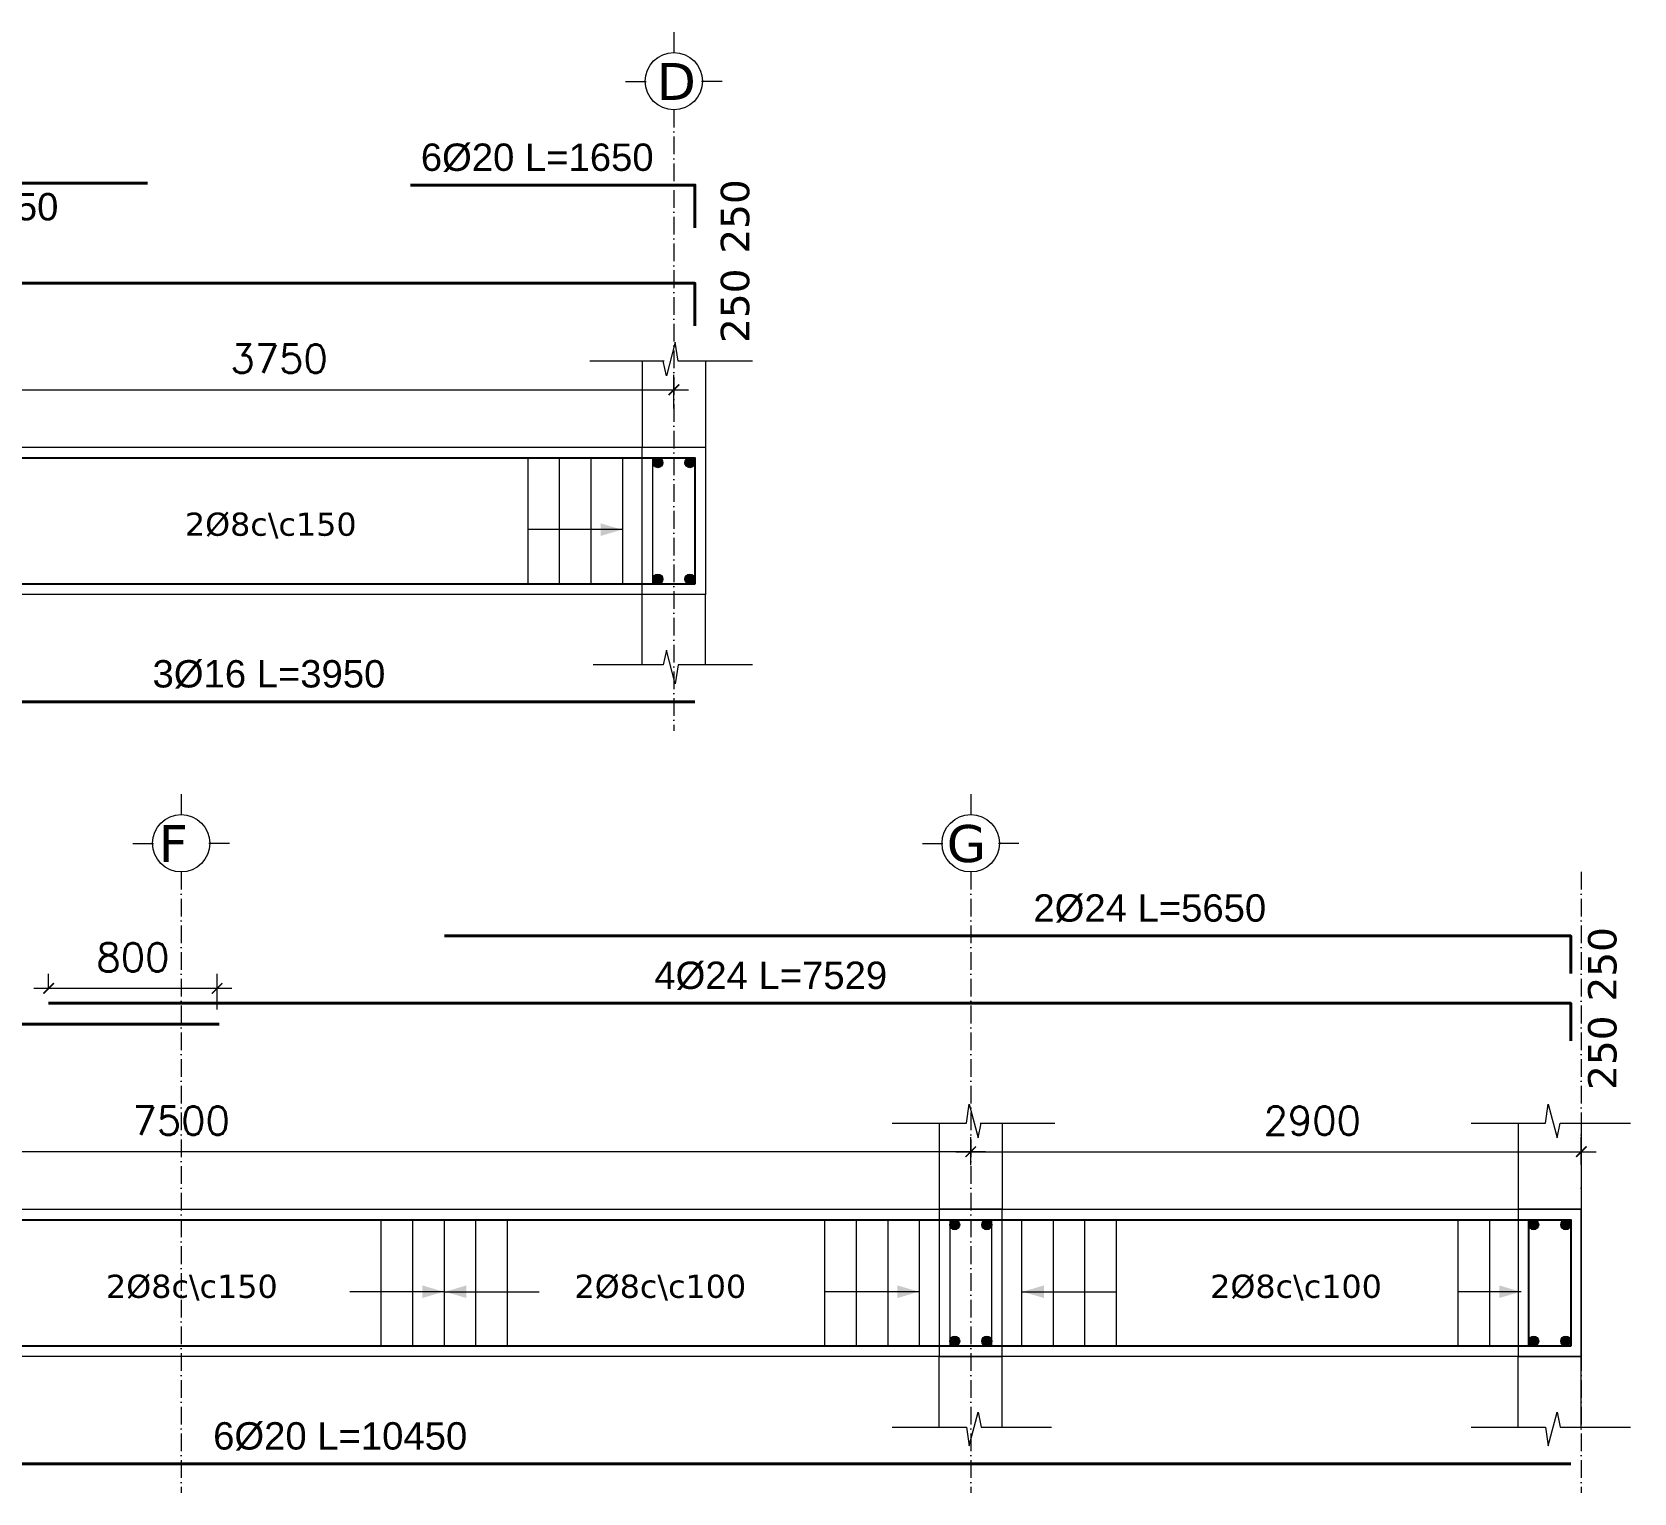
# Model space of a CAD drawing. Header units: inches. Extents: x -17020 to 43805, y -10194 to 123061.
# Drawn here: x 17978 to 18739, y 112814 to 113508 of the extents above; entities that cross this region are included whole.
import ezdxf

# ---------------------------------------------------------------- set-up
doc = ezdxf.new("R2010")
doc.units = ezdxf.units.IN
doc.header["$LTSCALE"] = 0.7
doc.header["$MEASUREMENT"] = 0
doc.linetypes.add('ACAD_ISO10W100', pattern=[18, 12, -3, 0, -3])
doc.layers.get('0').update_dxf_attribs({"lineweight": 13})
doc.layers.get('Defpoints').update_dxf_attribs({"lineweight": 5})
for name, color, linetype, lineweight in [('axis', 254, 'ACAD_ISO10W100', 9), ('BEAM FRAME', 5, 'Continuous', 18), ('COLUMN', 4, 'Continuous', 20), ('elevline', 30, 'Continuous', 20), ('FRAME 070', 5, 'Continuous', 60), ('hatch', 9, 'Continuous', 9), ('renforcment', 141, 'Continuous', 40), ('tex', 3, 'Continuous', 25), ('TEXT', 3, 'Continuous', 25), ('top rein. extension', 50, 'Continuous', 20), ('top renforcment', 7, 'Continuous', 40)]:
    doc.layers.add(name, color=color, linetype=linetype, lineweight=lineweight)
doc.styles.add('100', font='romans.shx', dxfattribs={"height": 13.5})
doc.styles.add('romanc', font='verdana.ttf', dxfattribs={"height": 250})
doc.styles.get("Standard").update_dxf_attribs({"font": 'arial.ttf', "height": 13})
doc.dimstyles.new('100', dxfattribs={"dimtxt": 13.5, "dimasz": 5, "dimexe": 7, "dimexo": 7, "dimgap": 8, "dimtad": 1, "dimdec": 0, "dimlfac": 10, "dimzin": 4, "dimdsep": 46, "dimtxsty": '100', "dimblk": 'ARCHTICK', "dimcen": 0.09, "dimdle": 7, "dimclrd": 1, "dimclre": 8, "dimclrt": 2, "dimadec": 0, "dimazin": 1, "dimtfac": 1, "dimtdec": 0, "dimtix": 1, "dimtofl": 0, "dimtmove": 0, "dimatfit": 3, "dimldrblk": 'ARCHTICK', "dimfxl": 0.18, "dimtolj": 1, "dimtzin": 0, "dimlwd": -1, "dimlwe": -1, "dimarcsym": 0})
doc.dimstyles.get("Standard").update_dxf_attribs({"dimtxt": 13, "dimasz": 5, "dimexe": 0.18, "dimexo": 0.0625, "dimgap": 6, "dimtad": 1, "dimdec": 0, "dimlfac": 10, "dimzin": 0, "dimdsep": 46, "dimtxsty": 'Standard', "dimblk": 'ARCHTICK', "dimcen": 0.09, "dimse1": 1, "dimse2": 1, "dimclrd": 1, "dimclre": 7, "dimclrt": 3, "dimadec": 0, "dimazin": 0, "dimtfac": 1, "dimtdec": 0, "dimtix": 1, "dimtofl": 0, "dimtmove": 0, "dimatfit": 3, "dimldrblk": 'ARCHTICK', "dimfxl": 1, "dimtolj": 1, "dimtzin": 0, "dimarcsym": 0})

# ---------------------------------------------------------------- blocks, each defined once
blk = doc.blocks.new('*D616')
at = {"layer": 'Defpoints', "color": 0, "transparency": 16777216}
for p in [(17222.79, 113389.04, -167.76), (18322.76, 113389.04, -0.48), (18322.76, 113389.04)]:
    blk.add_point(p, dxfattribs=at)
at = {"layer": 'TEXT', "color": 3, "transparency": 16777216, "insert": (17774.1, 113402.04), "char_height": 13, "attachment_point": 5}
blk.add_mtext('\\A1;3%%C20 L=11000', dxfattribs=at)
blk = doc.blocks.new('_ArchTick')
at = {"color": 0, "linetype": 'ByBlock', "lineweight": 0, "const_width": 0.15}
blk.add_lwpolyline([(-0.5, -0.5), (0.5, 0.5)], dxfattribs=at)
blk = doc.blocks.new('*D619')
at = {"color": 8, "transparency": 16777216}
for p, q in [((17907.76, 113331.87), (17907.76, 113345.46)), ((18282.76, 113329.55), (18282.76, 113345.46))]:
    blk.add_line(p, q, dxfattribs=at)
at = {"color": 1, "transparency": 16777216}
blk.add_line((17900.76, 113338.46), (18289.76, 113338.46), dxfattribs=at)
at = {"layer": 'Defpoints', "color": 0, "transparency": 16777216}
for p in [(18282.76, 113338.46), (17907.76, 113324.87), (18282.76, 113322.55)]:
    blk.add_point(p, dxfattribs=at)
at = {"color": 1, "transparency": 16777216, "xscale": 5, "yscale": 5, "zscale": 5, "rotation": 180}
blk.add_blockref('_ArchTick', (17907.76, 113338.46), dxfattribs=at)
at = {"color": 1, "transparency": 16777216, "xscale": 5, "yscale": 5, "zscale": 5}
blk.add_blockref('_ArchTick', (18282.76, 113338.46), dxfattribs=at)
at = {"color": 2, "transparency": 16777216, "insert": (18095.26, 113353.21), "char_height": 13.5, "attachment_point": 5, "style": '100'}
blk.add_mtext('\\A1;3750', dxfattribs=at)
blk = doc.blocks.new('*D620')
at = {"layer": 'Defpoints', "color": 0, "transparency": 16777216}
for p in [(18157.76, 113435.64, -217.91), (18322.76, 113435.64, -218.39), (18322.76, 113435.64)]:
    blk.add_point(p, dxfattribs=at)
at = {"layer": 'TEXT', "color": 3, "transparency": 16777216, "insert": (18217.87, 113448.64), "char_height": 13, "attachment_point": 5}
blk.add_mtext('\\A1;6%%C20 L=1650', dxfattribs=at)
blk = doc.blocks.new('*D621')
at = {"layer": 'Defpoints', "color": 0, "transparency": 16777216}
for p in [(17897.76, 113190.29, -37100.88), (17897.76, 113190.29), (18292.76, 113190.29, -13652.68)]:
    blk.add_point(p, dxfattribs=at)
at = {"layer": 'TEXT', "color": 3, "transparency": 16777216, "insert": (18090.46, 113203.29), "char_height": 13, "attachment_point": 5}
blk.add_mtext('\\A1;3%%C16 L=3950', dxfattribs=at)
blk = doc.blocks.new('*D635')
at = {"layer": 'Defpoints', "color": 0, "transparency": 16777216}
for p in [(17782.76, 113436.6, -203.15), (17782.76, 113436.6), (18032.76, 113436.6, -189.88)]:
    blk.add_point(p, dxfattribs=at)
at = {"layer": 'TEXT', "color": 3, "transparency": 16777216, "insert": (17913.32, 113449.6), "char_height": 13, "attachment_point": 5}
blk.add_mtext('\\A1;2%%C20 L=2500', dxfattribs=at)
blk = doc.blocks.new('*D636')
at = {"layer": 'Defpoints', "color": 0, "transparency": 16777216}
for p in [(17907.76, 113435.03), (18032.76, 113435.03), (18032.76, 113412.64)]:
    blk.add_point(p, dxfattribs=at)
at = {"layer": 'TEXT', "color": 3, "transparency": 16777216, "insert": (17970.26, 113425.28), "char_height": 13, "attachment_point": 5}
blk.add_mtext('\\A1;1250', dxfattribs=at)
blk = doc.blocks.new('*D661')
at = {"layer": 'Defpoints', "color": 0, "transparency": 16777216}
for p in [(17266.81, 113037.1, -19.16), (17266.81, 113037.1), (18066.83, 113037.1, -167.76)]:
    blk.add_point(p, dxfattribs=at)
at = {"layer": 'TEXT', "color": 3, "transparency": 16777216, "insert": (17565.96, 113050.1), "char_height": 13, "attachment_point": 5}
blk.add_mtext('\\A1;4%%C24 L=8000', dxfattribs=at)
blk = doc.blocks.new('*D662')
at = {"color": 8, "transparency": 16777216}
for p, q in [((18423.76, 112970.18), (18423.76, 112983.52)), ((18713.76, 112970.53), (18713.76, 112983.52))]:
    blk.add_line(p, q, dxfattribs=at)
at = {"color": 1, "transparency": 16777216}
blk.add_line((18416.76, 112976.52), (18720.76, 112976.52), dxfattribs=at)
at = {"layer": 'Defpoints', "color": 0, "transparency": 16777216}
for p in [(18713.76, 112976.52), (18423.76, 112963.18), (18713.76, 112963.53, 217.91)]:
    blk.add_point(p, dxfattribs=at)
at = {"color": 1, "transparency": 16777216, "xscale": 5, "yscale": 5, "zscale": 5, "rotation": 180}
blk.add_blockref('_ArchTick', (18423.76, 112976.52), dxfattribs=at)
at = {"color": 1, "transparency": 16777216, "xscale": 5, "yscale": 5, "zscale": 5}
blk.add_blockref('_ArchTick', (18713.76, 112976.52), dxfattribs=at)
at = {"color": 2, "transparency": 16777216, "insert": (18585.97, 112991.27), "char_height": 13.5, "attachment_point": 5, "style": '100'}
blk.add_mtext('\\A1;2900', dxfattribs=at)
blk = doc.blocks.new('*D663')
at = {"layer": 'Defpoints', "color": 0, "transparency": 16777216}
for p in [(17985.83, 113047.1, -157.78), (17985.83, 113047.1), (18738.76, 113047.1, -218.54)]:
    blk.add_point(p, dxfattribs=at)
at = {"layer": 'TEXT', "color": 3, "transparency": 16777216, "insert": (18328.78, 113060.1), "char_height": 13, "attachment_point": 5}
blk.add_mtext('\\A1;4%%C24 L=7529', dxfattribs=at)
blk = doc.blocks.new('*D702')
at = {"color": 8, "transparency": 16777216}
for p, q in [((17985.83, 113054.1), (17985.83, 113061.1)), ((18065.83, 113044.1), (18065.83, 113061.1))]:
    blk.add_line(p, q, dxfattribs=at)
at = {"color": 1, "transparency": 16777216}
blk.add_line((18072.83, 113054.1), (17978.83, 113054.1), dxfattribs=at)
at = {"layer": 'Defpoints', "color": 0, "transparency": 16777216}
for p in [(17985.83, 113054.1), (17985.83, 113047.1), (18065.83, 113037.1)]:
    blk.add_point(p, dxfattribs=at)
at = {"color": 1, "transparency": 16777216, "xscale": 5, "yscale": 5, "zscale": 5, "rotation": 180}
blk.add_blockref('_ArchTick', (17985.83, 113054.1), dxfattribs=at)
at = {"color": 1, "transparency": 16777216, "xscale": 5, "yscale": 5, "zscale": 5}
blk.add_blockref('_ArchTick', (18065.83, 113054.1), dxfattribs=at)
at = {"color": 2, "transparency": 16777216, "insert": (18025.83, 113068.85), "char_height": 13.5, "attachment_point": 5, "style": '100'}
blk.add_mtext('\\A1;800', dxfattribs=at)
blk = doc.blocks.new('*D664')
at = {"color": 8, "transparency": 16777216}
for p, q in [((17673.76, 112967.61), (17673.76, 112983.52)), ((18423.76, 112972.25), (18423.76, 112983.52))]:
    blk.add_line(p, q, dxfattribs=at)
at = {"color": 1, "transparency": 16777216}
blk.add_line((18430.76, 112976.52), (17666.76, 112976.52), dxfattribs=at)
at = {"layer": 'Defpoints', "color": 0, "transparency": 16777216}
for p in [(17673.76, 112976.52), (17673.76, 112960.61), (18423.76, 112965.25)]:
    blk.add_point(p, dxfattribs=at)
at = {"color": 1, "transparency": 16777216, "xscale": 5, "yscale": 5, "zscale": 5, "rotation": 180}
blk.add_blockref('_ArchTick', (17673.76, 112976.52), dxfattribs=at)
at = {"color": 1, "transparency": 16777216, "xscale": 5, "yscale": 5, "zscale": 5}
blk.add_blockref('_ArchTick', (18423.76, 112976.52), dxfattribs=at)
at = {"color": 2, "transparency": 16777216, "insert": (18048.76, 112991.27), "char_height": 13.5, "attachment_point": 5, "style": '100'}
blk.add_mtext('\\A1;7500', dxfattribs=at)
blk = doc.blocks.new('*D665')
at = {"layer": 'Defpoints', "color": 0, "transparency": 16777216}
for p in [(17663.76, 112828.35, -13652.68), (18708.76, 112828.35, -37100.88), (18708.76, 112828.35)]:
    blk.add_point(p, dxfattribs=at)
at = {"layer": 'TEXT', "color": 3, "transparency": 16777216, "insert": (18124.28, 112841.35), "char_height": 13, "attachment_point": 5}
blk.add_mtext('\\A1;6%%C20 L=10450', dxfattribs=at)
blk = doc.blocks.new('*D669')
at = {"layer": 'Defpoints', "color": 0, "transparency": 16777216}
for p in [(18173.76, 113079.06, -157.78), (18173.76, 113079.06), (18738.76, 113079.06, -218.54)]:
    blk.add_point(p, dxfattribs=at)
at = {"layer": 'TEXT', "color": 3, "transparency": 16777216, "insert": (18508.8, 113092.07), "char_height": 13, "attachment_point": 5}
blk.add_mtext('\\A1;2%%C24 L=5650', dxfattribs=at)

msp = doc.modelspace()

# ---------------------------------------------------------------- hatches: boundary and pattern name
at = {"layer": 'elevline'}
for points in [[(18277.52, 113303.79, 1), (18272.76, 113303.79, 1)], [(18288, 113303.79, -1), (18292.76, 113303.79, -1)], [(18277.52, 113248.54, -1), (18272.76, 113248.54, -1)], [(18288, 113248.54, 1), (18292.76, 113248.54, 1)], [(18418.52, 112941.85, 1), (18413.76, 112941.85, 1)], [(18429, 112941.85, -1), (18433.76, 112941.85, -1)], [(18693.52, 112941.85, 1), (18688.76, 112941.85, 1)], [(18704, 112941.85, -1), (18708.76, 112941.85, -1)], [(18418.52, 112886.6, -1), (18413.76, 112886.6, -1)], [(18429, 112886.6, 1), (18433.76, 112886.6, 1)], [(18693.52, 112886.6, -1), (18688.76, 112886.6, -1)], [(18704, 112886.6, 1), (18708.76, 112886.6, 1)]]:
    msp.add_hatch(color=256, dxfattribs=at).paths.add_polyline_path(points)

# ---------------------------------------------------------------- linework, layer by layer
at = {"layer": 'axis'}
for p, q in [((18282.76, 113471.36), (18282.76, 113176.43)), ((18282.76, 113471.36), (18282.76, 113176.43)), ((18048.76, 113109.42), (18048.76, 112814.49)), ((18423.76, 113109.42), (18423.76, 112814.49)), ((18713.76, 113109.42), (18713.76, 112814.49))]:
    msp.add_line(p, q, dxfattribs=at)
at = {"layer": 'BEAM FRAME', "elevation": 217.91}
for points in [[(18297.76, 113241.17), (16722.76, 113241.17), (16722.76, 113311.17), (18297.76, 113311.17)], [(18713.76, 112879.22), (15778.76, 112879.22), (15778.76, 112949.22), (18713.76, 112949.22)]]:
    msp.add_lwpolyline(points, close=True, dxfattribs=at)
at = {"layer": 'COLUMN', "lineweight": 20}
for p, q in [((18267.76, 113352.09, 217.91), (18267.76, 113311.17, 217.91)), ((18297.76, 113352.09, 217.91), (18297.76, 113311.17, 217.91)), ((18267.76, 113207.74, 217.91), (18267.76, 113241.17, 217.91)), ((18297.76, 113207.74, 217.91), (18297.76, 113241.17, 217.91)), ((18408.76, 112990.15, 217.91), (18408.76, 112949.22, 217.91)), ((18438.76, 112990.15, 217.91), (18438.76, 112949.22, 217.91)), ((18683.76, 112990.15, 217.91), (18683.76, 112949.22, 217.91)), ((18713.76, 112990.15, 217.91), (18713.76, 112949.22, 217.91)), ((18408.76, 112845.8, 217.91), (18408.76, 112879.22, 217.91)), ((18438.76, 112845.8, 217.91), (18438.76, 112879.22, 217.91)), ((18683.76, 112845.8, 217.91), (18683.76, 112879.22, 217.91)), ((18713.76, 112845.8, 217.91), (18713.76, 112879.22, 217.91))]:
    msp.add_line(p, q, dxfattribs=at)
at = {"layer": 'elevline'}
for p, q in [((18213.49, 113246.17), (18213.49, 113306.17)), ((18228.49, 113246.17), (18228.49, 113306.17)), ((18243.49, 113246.17), (18243.49, 113306.17)), ((18258.45, 113246.17), (18258.45, 113306.17)), ((18143.8, 112884.22), (18143.8, 112944.22)), ((18158.8, 112884.22), (18158.8, 112944.22)), ((18173.76, 112884.22), (18173.76, 112944.22)), ((18188.72, 112884.22), (18188.72, 112944.22)), ((18203.72, 112884.22), (18203.72, 112944.22)), ((18354.49, 112884.22), (18354.49, 112944.22)), ((18369.49, 112884.22), (18369.49, 112944.22)), ((18384.49, 112884.22), (18384.49, 112944.22)), ((18399.45, 112884.22), (18399.45, 112944.22)), ((18448.07, 112884.22), (18448.07, 112944.22)), ((18463.03, 112884.22), (18463.03, 112944.22)), ((18478.03, 112884.22), (18478.03, 112944.22)), ((18493.03, 112884.22), (18493.03, 112944.22)), ((18655.26, 112884.22), (18655.26, 112944.22)), ((18670.26, 112884.22), (18670.26, 112944.22)), ((18688.72, 112884.22), (18688.72, 112944.22))]:
    msp.add_line(p, q, dxfattribs=at)
for centre in [(18275.14, 113303.79), (18290.38, 113303.79), (18275.14, 113248.54), (18290.38, 113248.54), (18416.14, 112941.85), (18431.38, 112941.85), (18691.14, 112941.85), (18706.38, 112941.85), (18416.14, 112886.6), (18431.38, 112886.6), (18691.14, 112886.6), (18706.38, 112886.6)]:
    msp.add_circle(centre, 2.38, dxfattribs=at)
at = {"layer": 'FRAME 070', "lineweight": 20}
for p, q in [((18283.44, 113361.09, 217.91), (18279.26, 113345.02, 217.91)), ((18284.8, 113352.09, 217.91), (18283.44, 113361.09, 217.91)), ((18278.23, 113352.09, 217.91), (18242.88, 113352.09, 217.91)), ((18279.26, 113345.02, 217.91), (18277.75, 113352.09, 217.91)), ((18320.15, 113352.09, 217.91), (18284.8, 113352.09, 217.91)), ((18279.26, 113214.81, 217.91), (18277.75, 113207.74, 217.91)), ((18283.44, 113198.74, 217.91), (18279.26, 113214.81, 217.91)), ((18277.75, 113207.74, 217.91), (18244.37, 113207.74, 217.91)), ((18284.8, 113207.74, 217.91), (18283.44, 113198.74, 217.91)), ((18320.15, 113207.74, 217.91), (18284.8, 113207.74, 217.91)), ((18421.73, 112990.15, 217.91), (18423.08, 112999.15, 217.91)), ((18423.08, 112999.15, 217.91), (18427.26, 112983.08, 217.91)), ((18696.73, 112990.15, 217.91), (18698.08, 112999.15, 217.91)), ((18698.08, 112999.15, 217.91), (18702.26, 112983.08, 217.91)), ((18386.37, 112990.15, 217.91), (18421.73, 112990.15, 217.91)), ((18427.26, 112983.08, 217.91), (18428.77, 112990.15, 217.91)), ((18428.29, 112990.15, 217.91), (18463.65, 112990.15, 217.91)), ((18661.37, 112990.15, 217.91), (18696.73, 112990.15, 217.91)), ((18702.26, 112983.08, 217.91), (18703.77, 112990.15, 217.91)), ((18703.77, 112990.15, 217.91), (18737.16, 112990.15, 217.91)), ((18423.08, 112836.8, 217.91), (18427.26, 112852.87, 217.91)), ((18427.26, 112852.87, 217.91), (18428.77, 112845.8, 217.91)), ((18698.08, 112836.8, 217.91), (18702.26, 112852.87, 217.91)), ((18702.26, 112852.87, 217.91), (18703.77, 112845.8, 217.91)), ((18386.37, 112845.8, 217.91), (18421.73, 112845.8, 217.91)), ((18421.73, 112845.8, 217.91), (18423.08, 112836.8, 217.91)), ((18428.77, 112845.8, 217.91), (18462.16, 112845.8, 217.91)), ((18661.37, 112845.8, 217.91), (18696.73, 112845.8, 217.91)), ((18696.73, 112845.8, 217.91), (18698.08, 112836.8, 217.91)), ((18703.77, 112845.8, 217.91), (18737.16, 112845.8, 217.91))]:
    msp.add_line(p, q, dxfattribs=at)
at = {"layer": 'FRAME 070', "lineweight": 15}
for points in [[(18297.76, 113241.17), (18267.76, 113241.17), (18267.76, 113311.17), (18297.76, 113311.17)], [(18408.76, 112879.22), (18438.76, 112879.22), (18438.76, 112949.22), (18408.76, 112949.22)], [(18683.76, 112879.22), (18713.76, 112879.22), (18713.76, 112949.22), (18683.76, 112949.22)]]:
    msp.add_lwpolyline(points, close=True, dxfattribs=at)
at = {"layer": 'hatch'}
for p, q in [((18282.76, 113508.33), (18282.76, 113498.6)), ((18259.84, 113484.85), (18269.57, 113484.85)), ((18305.68, 113484.85), (18295.95, 113484.85)), ((18048.76, 113146.39), (18048.76, 113136.66)), ((18423.76, 113146.39), (18423.76, 113136.66)), ((18025.84, 113122.91), (18035.57, 113122.91)), ((18071.68, 113122.91), (18061.95, 113122.91)), ((18400.84, 113122.91), (18410.57, 113122.91)), ((18446.68, 113122.91), (18436.95, 113122.91))]:
    msp.add_line(p, q, dxfattribs=at)
for centre in [(18282.76, 113484.98), (18048.76, 113123.04), (18423.76, 113123.04)]:
    msp.add_circle(centre, 13.62, dxfattribs=at)
at = {"layer": 'renforcment', "lineweight": -2, "elevation": 217.91}
for points in [[(18292.76, 113246.17), (16727.76, 113246.17), (16727.76, 113306.17), (18292.76, 113306.17)], [(18708.76, 112884.22), (15783.76, 112884.22), (15783.76, 112944.22), (18708.76, 112944.22)]]:
    msp.add_lwpolyline(points, close=True, dxfattribs=at)
at = {"layer": 'top rein. extension'}
for p, q in [((18258.45, 113272), (18213.49, 113272)), ((18173.76, 112910.06), (18128.8, 112910.06)), ((18173.76, 112910.06), (18218.72, 112910.06)), ((18399.45, 112910.06), (18354.49, 112910.06)), ((18448.07, 112910.06), (18493.03, 112910.06)), ((18685.22, 112910.06), (18655.26, 112910.06))]:
    msp.add_line(p, q, dxfattribs=at)
for points in [[(18247.98, 113275), (18258.1, 113272), (18247.98, 113269)], [(18163.29, 112913.06), (18173.41, 112910.06), (18163.29, 112907.06)], [(18184.24, 112913.06), (18174.11, 112910.06), (18184.24, 112907.06)], [(18388.98, 112913.06), (18399.1, 112910.06), (18388.98, 112907.06)], [(18458.55, 112913.06), (18448.42, 112910.06), (18458.55, 112907.06)], [(18674.75, 112913.06), (18684.87, 112910.06), (18674.75, 112907.06)]]:
    msp.add_solid(points, dxfattribs=at)
at = {"layer": 'top renforcment'}
for p, q in [((17897.76, 113190.29), (18292.76, 113190.29)), ((18708.76, 112828.35), (17663.76, 112828.35))]:
    msp.add_line(p, q, dxfattribs=at)
for points in [[(17782.76, 113436.6), (18032.76, 113436.6)], [(18292.76, 113368.77), (18292.76, 113389.04), (17222.79, 113389.04)], [(18173.76, 113079.06), (18708.76, 113079.06), (18708.76, 113061.17)], [(17985.83, 113047.1), (18708.76, 113047.1), (18708.76, 113029.21)], [(17266.81, 113037.1), (18066.83, 113037.1)]]:
    msp.add_lwpolyline(points, dxfattribs=at)
at = {"layer": 'top renforcment', "elevation": 217.91}
msp.add_lwpolyline([(18292.76, 113415.37), (18292.76, 113435.64), (18157.76, 113435.64)], dxfattribs=at)
at = {"layer": 'top renforcment', "lineweight": 15}
for points in [[(18292.76, 113246.17), (18272.76, 113246.17), (18272.76, 113306.17), (18292.76, 113306.17)], [(18413.76, 112884.22), (18433.76, 112884.22), (18433.76, 112944.22), (18413.76, 112944.22)], [(18688.76, 112884.22), (18708.76, 112884.22), (18708.76, 112944.22), (18688.76, 112944.22)]]:
    msp.add_lwpolyline(points, close=True, dxfattribs=at)

# ---------------------------------------------------------------- texts
at = {"layer": 'tex', "style": 'romanc'}
for s, p in [('2%%C8c\\c150', (18050.53, 113269.1, -33436.19)), ('2%%C8c\\c150', (18013.06, 112907.15, -33436.19)), ('2%%C8c\\c100', (18235.56, 112907.15, -33436.19)), ('2%%C8c\\c100', (18537.48, 112907.15, -33436.19))]:
    msp.add_text(s, height=11, dxfattribs=at).set_placement(p)
at = {"layer": 'TEXT', "style": 'romanc'}
for s, p in [('D', (18274.64, 113476.06)), ('F', (18038.04, 113114.12)), ('G', (18412.36, 113114.12))]:
    msp.add_text(s, height=17.6, dxfattribs=at).set_placement(p)
for p in [(18318.55, 113403.07, -72521.33), (18318.55, 113360.68, -72521.33), (18730.44, 113047.89, -73175.05), (18730.44, 113005.92, -73175.05)]:
    msp.add_text('250', height=13.5, rotation=90, dxfattribs=at).set_placement(p)

# ---------------------------------------------------------------- dimensions: what is measured, and where the dimension line sits
for base, p1, p2, picture, middle in [((18282.76, 113338.46), (17907.76, 113324.87), (18282.76, 113322.55), '*D619', (18095.26, 113338.46)), ((18713.76, 112976.52), (18423.76, 112963.18), (18713.76, 112963.53, 217.91), '*D662', (18585.97, 112976.52))]:
    dim = msp.add_linear_dim(base=base, p1=p1, p2=p2, dimstyle='100')
    dim.commit()
    dim.dimension.update_dxf_attribs({"geometry": picture, "text_midpoint": middle, "dimtype": 160})
dim = msp.add_linear_dim(base=(17985.83, 113054.1), p1=(18065.83, 113037.1), p2=(17985.83, 113047.1), dimstyle='100')
dim.commit()
dim.dimension.update_dxf_attribs({"geometry": '*D702', "text_midpoint": (18025.83, 113068.85)})
dim = msp.add_linear_dim(base=(17673.76, 112976.52), p1=(18423.76, 112965.25), p2=(17673.76, 112960.61), angle=180, dimstyle='100')
dim.commit()
dim.dimension.update_dxf_attribs({"geometry": '*D664', "text_midpoint": (18048.76, 112976.52), "dimtype": 160})
at = {"layer": 'TEXT'}
for base, p1, p2, angle, text, picture, middle in [((17782.76, 113436.6), (18032.76, 113436.6, -189.88), (17782.76, 113436.6, -203.15), 180, '2%%C20 L=<>', '*D635', (17913.32, 113436.6)), ((18322.76, 113435.64, 217.91), (18157.76, 113435.64), (18322.76, 113435.64, -0.48), 0, '6%%C20 L=<>', '*D620', (18217.87, 113435.64, 217.91)), ((18322.76, 113389.04), (17222.79, 113389.04, -167.76), (18322.76, 113389.04, -0.48), 0, '3%%C20 L=<>', '*D616', (17774.1, 113389.04)), ((17897.76, 113190.29, 12366.96), (18292.76, 113190.29, -1285.72), (17897.76, 113190.29, -24733.92), 180, '3%%C16 L=<>', '*D621', (18090.46, 113190.29, 12366.96)), ((18173.76, 113079.06), (18738.76, 113079.06, -218.54), (18173.76, 113079.06, -157.78), 180, '2%%C24 L=<>', '*D669', (18508.8, 113079.06)), ((17985.83, 113047.1), (18738.76, 113047.1, -218.54), (17985.83, 113047.1, -157.78), 180, '4%%C24 L=<>', '*D663', (18328.78, 113047.1)), ((17266.81, 113037.1), (18066.83, 113037.1, -167.76), (17266.81, 113037.1, -19.16), 180, '4%%C24 L=<>', '*D661', (17565.96, 113037.1)), ((18708.76, 112828.35, 12366.96), (17663.76, 112828.35, -1285.72), (18708.76, 112828.35, -24733.92), 0, '6%%C20 L=<>', '*D665', (18124.28, 112828.35, 12366.96))]:
    dim = msp.add_linear_dim(base=base, p1=p1, p2=p2, angle=angle, text=text, dimstyle='Standard', override={"dimsd1": 1, "dimsd2": 1, "dimfxl": 0.1, "dimfxlon": 1}, dxfattribs=at)
    dim.commit()
    dim.dimension.update_dxf_attribs({"geometry": picture, "text_midpoint": middle, "dimtype": 161})
dim = msp.add_linear_dim(base=(18032.76, 113412.64), p1=(17907.76, 113435.03), p2=(18032.76, 113435.03), dimstyle='Standard', override={"dimsd1": 1, "dimsd2": 1, "dimfxl": 0.1, "dimfxlon": 1}, dxfattribs=at)
dim.commit()
dim.dimension.update_dxf_attribs({"geometry": '*D636', "text_midpoint": (17970.26, 113425.28)})

doc.saveas('drawing.dxf')
